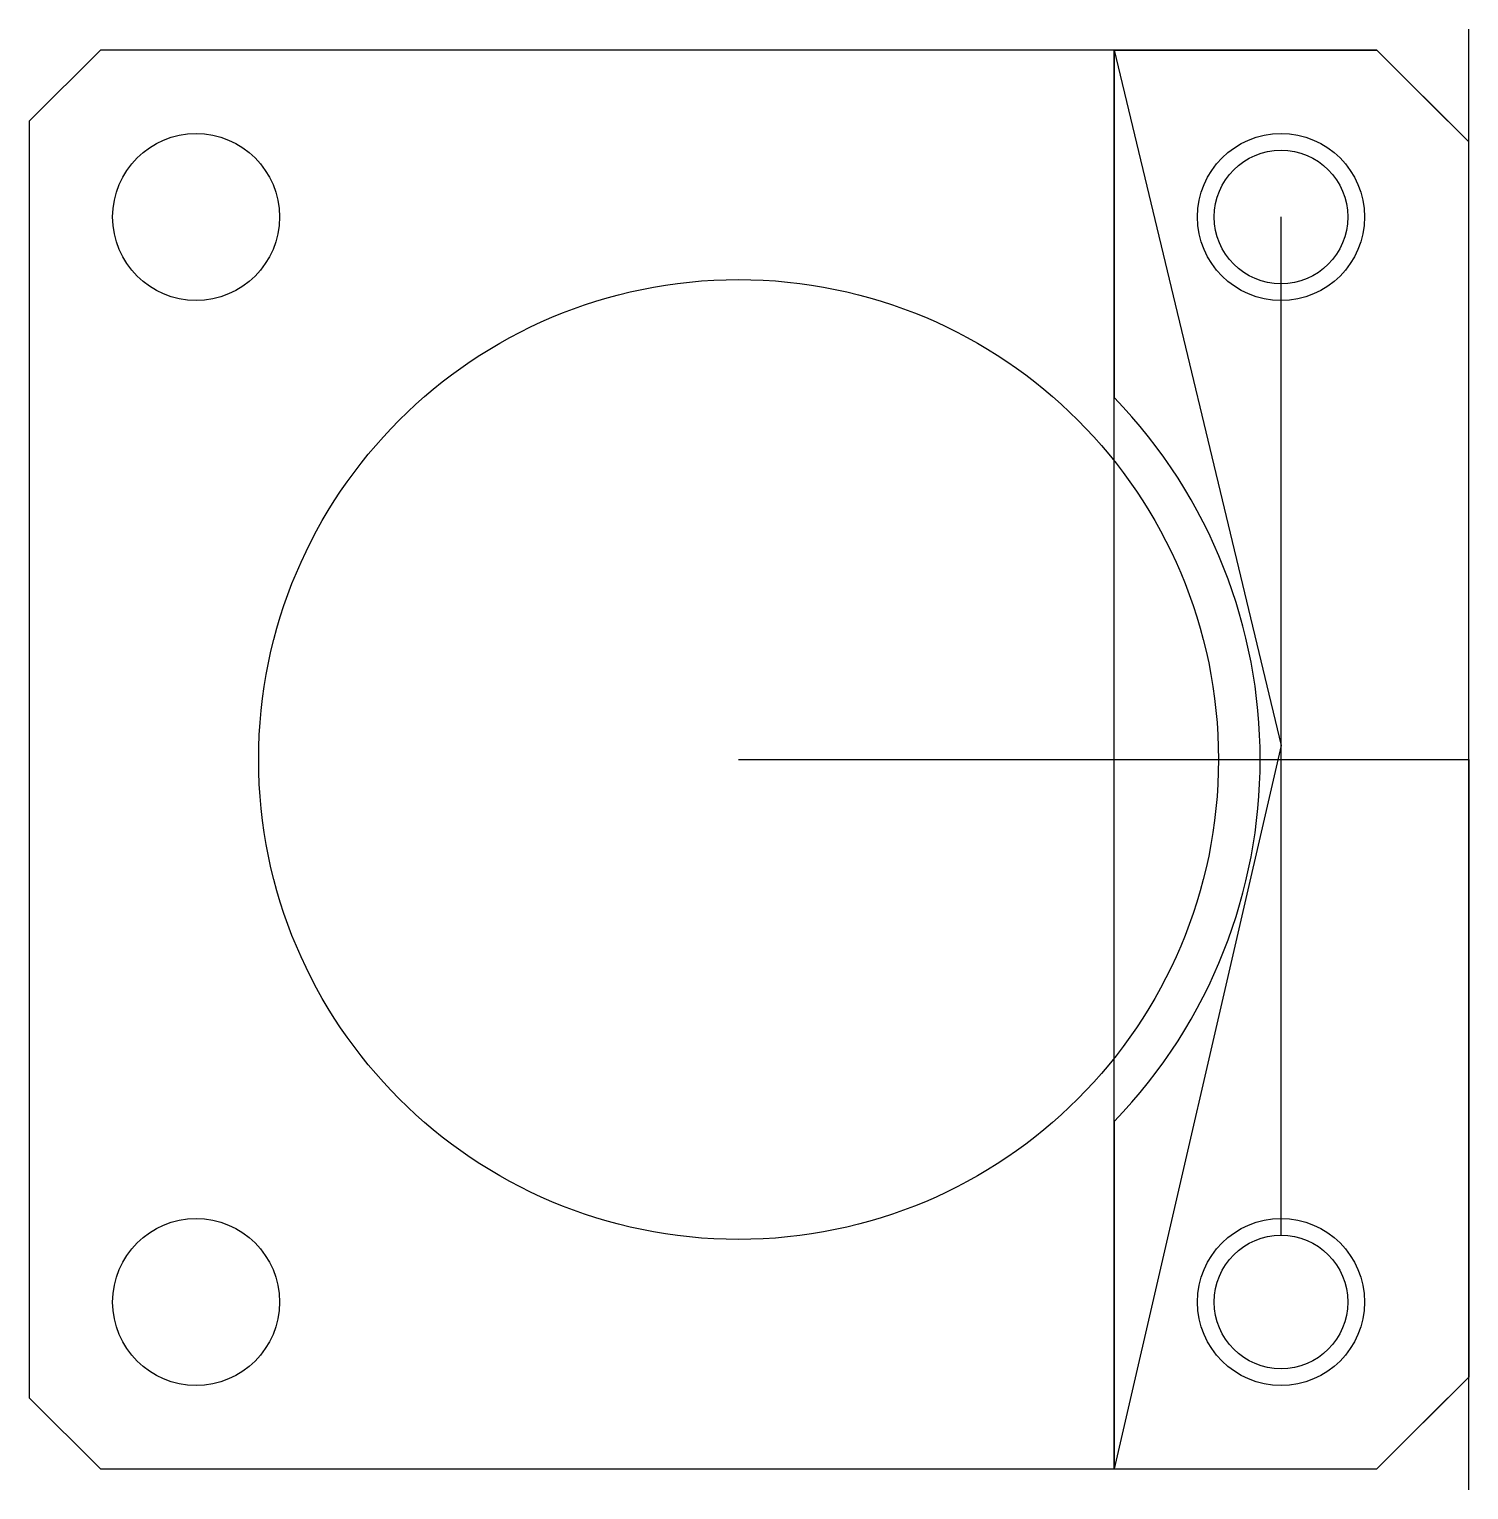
# Model space of a CAD drawing. Header units: millimetres. Extents: x -17 to 17.5, y -17.5 to 17.5.
import ezdxf

# ---------------------------------------------------------------- set-up
doc = ezdxf.new("R2010")
doc.units = ezdxf.units.MM
doc.layers.get('0').update_dxf_attribs({"linetype": 'CONTINUOUS'})

msp = doc.modelspace()

# ---------------------------------------------------------------- linework, layer by layer
for p, q in [((17.5, -17.5), (17.5, 17.5)), ((-15.293, 17), (-17, 15.293)), ((15.293, 17), (-15.293, 17)), ((9, 17), (13, 0.335)), ((9, 17), (9, 8.675)), ((9, 17), (15.3, 17)), ((9, -17), (9, 17)), ((17, 15.293), (15.293, 17)), ((17.5, 14.8), (15.3, 17)), ((-17, 15.293), (-17, -15.293)), ((17.5, 0), (17.5, 14.8)), ((13, -11.4), (13, 13)), ((0, 0), (17.5, 0)), ((13, 0.335), (9, -17)), ((17.5, 0), (17.5, -14.8)), ((9, -8.675), (9, -17)), ((15.3, -17), (17.5, -14.8)), ((-17, -15.293), (-15.293, -17)), ((15.293, -17), (17, -15.293)), ((-15.293, -17), (15.293, -17)), ((9, -17), (15.3, -17))]:
    msp.add_line(p, q)
for centre, radius in [((-13, 13), 2), ((13, 13), 2), ((13, 13), 1.6), ((0, 0), 11.5), ((-13, -13), 2), ((13, -13), 2), ((13, -13), 1.6)]:
    msp.add_circle(centre, radius)
msp.add_arc((0, 0), 12.5, -43.9455, 43.9455)

doc.saveas('drawing.dxf')
